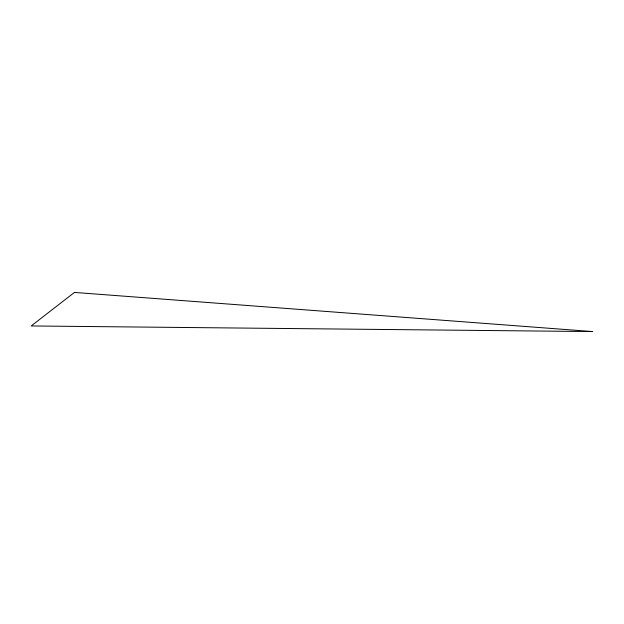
<?xml version="1.0" encoding="UTF-8"?>
<svg xmlns="http://www.w3.org/2000/svg" width="624" height="624" viewBox="0 0 624 624"><rect width="100%" height="100%" fill="white"/><g stroke="black" fill="none" stroke-linecap="round" stroke-linejoin="round"><path stroke-width="0.94" d="M74.451 292.43L31.2 325.954L592.8 331.57L74.451 292.43"/></g></svg>
